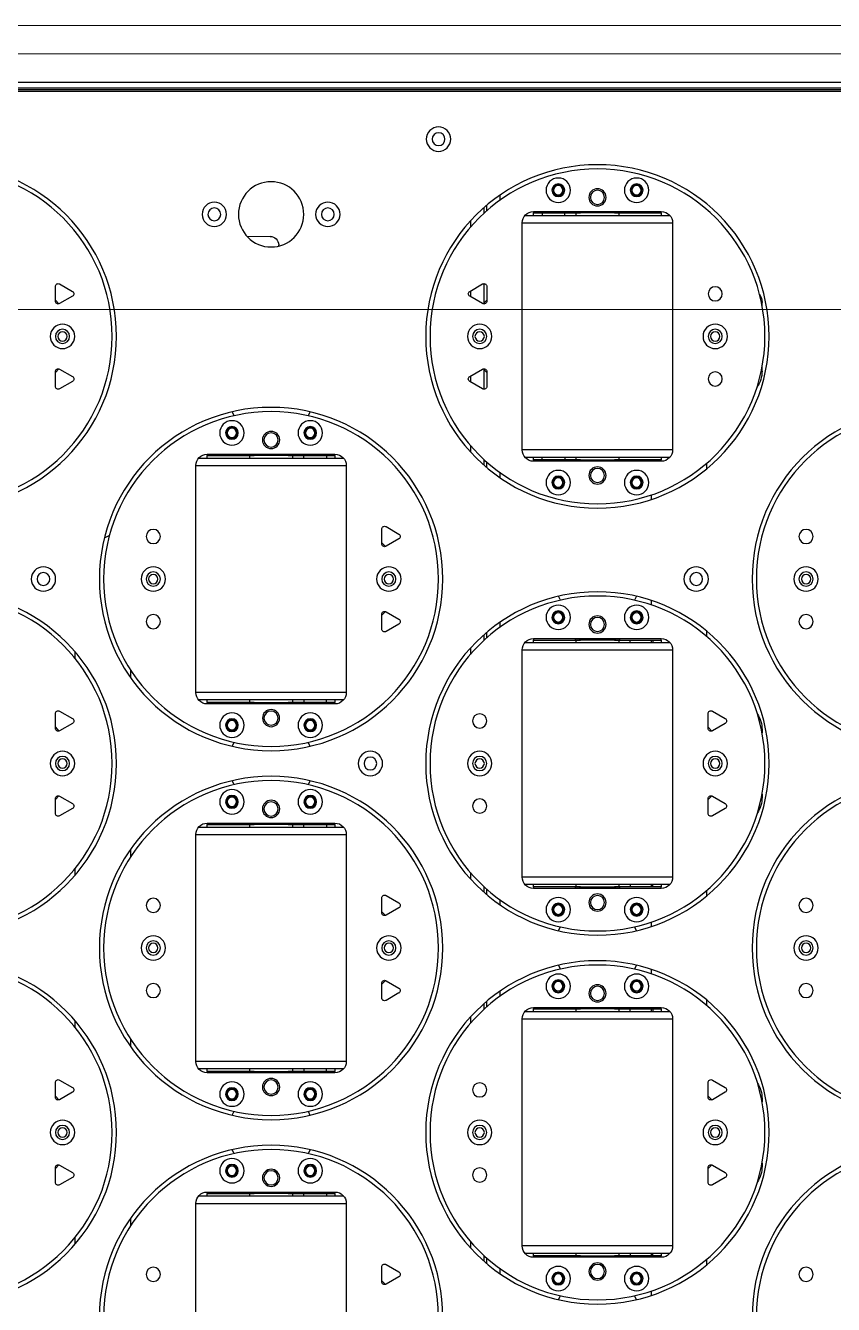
# Model space of a CAD drawing. Header units: millimetres. Extents: x 845401 to 948039, y 511594 to 550263.
# Drawn here: x 923646.1 to 923930.8, y 532141.1 to 532591.8 of the extents above; entities that cross this region are included whole.
import ezdxf

# ---------------------------------------------------------------- set-up
doc = ezdxf.new("R2010")
doc.units = ezdxf.units.MM
doc.layers.add('00', color=7, linetype='Continuous')
doc.layers.add('8101-0023040DXF_CONTINUOUS_LINE', color=7, linetype='Continuous', lineweight=18)
doc.layers.add('A-剖-0.10mm.......SECT-L01', color=255, linetype='Continuous', lineweight=18)

# ---------------------------------------------------------------- blocks, each defined once
blk = doc.blocks.new('1260包胶摆轮')
at = {"color": 7, "linetype": 'Continuous', "lineweight": 25}
for p, q in [((4842352.88, 878361.8), (4842352.88, 878281.8)), ((4842405.88, 878281.8), (4842405.88, 878361.8)), ((4842513.38, 878314.24), (4842513.38, 878312.66)), ((4842418.38, 878309.05), (4842419.64, 878310.36)), ((4842418.38, 878309.4), (4842418.38, 878304.2)), ((4842424.38, 878307.66), (4842419.88, 878310.26)), ((4842419.88, 878303.33), (4842424.38, 878305.93)), ((4842455.38, 878303.05), (4842455.38, 878301.07)), ((4842532.88, 878303.47), (4842532.88, 878301.51)), ((4842454.38, 878300.17), (4842454.38, 878302.19)), ((4842468.76, 878299.3), (4842520.01, 878299.3)), ((4842516.88, 878300.8), (4842471.88, 878300.8)), ((4842471.88, 878300.3), (4842471.88, 878300.8)), ((4842486.63, 878300.3), (4842471.88, 878300.3)), ((4842471.88, 878300.3), (4842471.88, 878299.3)), ((4842486.63, 878300.8), (4842486.63, 878300.3)), ((4842487.22, 878300.3), (4842486.63, 878300.3)), ((4842486.88, 878300.3), (4842486.88, 878299.3)), ((4842487.8, 878300.3), (4842487.22, 878300.3)), ((4842488.38, 878300.3), (4842487.8, 878300.3)), ((4842488.38, 878300.8), (4842488.38, 878300.3)), ((4842488.38, 878300.3), (4842500.38, 878300.3)), ((4842500.38, 878300.3), (4842500.38, 878300.8)), ((4842500.97, 878300.3), (4842500.38, 878300.3)), ((4842501.55, 878300.3), (4842500.97, 878300.3)), ((4842502.13, 878300.3), (4842501.55, 878300.3)), ((4842501.88, 878299.3), (4842501.88, 878300.3)), ((4842502.13, 878300.3), (4842502.13, 878300.8)), ((4842516.88, 878300.3), (4842502.13, 878300.3)), ((4842505.88, 878299.3), (4842505.88, 878300.3)), ((4842513.38, 878300.3), (4842513.38, 878299.3)), ((4842513.88, 878300.3), (4842513.88, 878299.3)), ((4842516.88, 878300.8), (4842516.88, 878300.3)), ((4842516.88, 878299.3), (4842516.88, 878300.3)), ((4842310.38, 878296.1), (4842310.38, 878293.75)), ((4842467.88, 878296.8), (4842467.88, 878216.8)), ((4842520.88, 878216.8), (4842520.88, 878296.8)), ((4842329.88, 878287.02), (4842329.88, 878289.7)), ((4842405.01, 878279.3), (4842353.76, 878279.3)), ((4842356.88, 878279.3), (4842356.88, 878278.3)), ((4842356.88, 878278.3), (4842371.63, 878278.3)), ((4842356.88, 878277.8), (4842356.88, 878278.3)), ((4842356.88, 878277.8), (4842401.88, 878277.8)), ((4842371.63, 878278.3), (4842371.63, 878277.8)), ((4842371.63, 878278.3), (4842372.22, 878278.3)), ((4842371.88, 878279.3), (4842371.88, 878278.3)), ((4842372.22, 878278.3), (4842372.8, 878278.3)), ((4842372.8, 878278.3), (4842373.38, 878278.3)), ((4842385.38, 878278.3), (4842373.38, 878278.3)), ((4842373.38, 878278.3), (4842373.38, 878277.8)), ((4842385.38, 878277.8), (4842385.38, 878278.3)), ((4842385.38, 878278.3), (4842385.97, 878278.3)), ((4842385.97, 878278.3), (4842386.55, 878278.3)), ((4842386.55, 878278.3), (4842387.13, 878278.3)), ((4842386.88, 878278.3), (4842386.88, 878279.3)), ((4842387.13, 878277.8), (4842387.13, 878278.3)), ((4842387.13, 878278.3), (4842401.88, 878278.3)), ((4842390.88, 878279.3), (4842390.88, 878278.3)), ((4842398.88, 878278.3), (4842398.88, 878279.3)), ((4842401.88, 878278.3), (4842401.88, 878279.3)), ((4842401.88, 878278.3), (4842401.88, 878277.8)), ((4842303.38, 878274.4), (4842303.38, 878269.2)), ((4842309.38, 878272.66), (4842304.88, 878275.26)), ((4842533.38, 878274.4), (4842533.38, 878269.2)), ((4842539.38, 878272.66), (4842534.88, 878275.26)), ((4842304.64, 878268.23), (4842303.38, 878269.54)), ((4842304.88, 878268.33), (4842309.38, 878270.93)), ((4842534.64, 878268.23), (4842533.38, 878269.54)), ((4842534.88, 878268.33), (4842539.38, 878270.93)), ((4842552.38, 878267.63), (4842552.38, 878268.8)), ((4842303.38, 878244.05), (4842304.64, 878245.36)), ((4842303.38, 878244.4), (4842303.38, 878239.2)), ((4842309.38, 878242.66), (4842304.88, 878245.26)), ((4842533.38, 878244.05), (4842534.64, 878245.36)), ((4842533.38, 878244.4), (4842533.38, 878239.2)), ((4842539.38, 878242.66), (4842534.88, 878245.26)), ((4842552.38, 878244.8), (4842552.38, 878245.96)), ((4842304.88, 878238.33), (4842309.38, 878240.93)), ((4842534.88, 878238.33), (4842539.38, 878240.93)), ((4842401.88, 878235.8), (4842356.88, 878235.8)), ((4842356.88, 878235.3), (4842356.88, 878235.8)), ((4842371.63, 878235.3), (4842356.88, 878235.3)), ((4842356.88, 878235.3), (4842356.88, 878234.3)), ((4842371.63, 878235.8), (4842371.63, 878235.3)), ((4842372.22, 878235.3), (4842371.63, 878235.3)), ((4842371.88, 878235.3), (4842371.88, 878234.3)), ((4842372.8, 878235.3), (4842372.22, 878235.3)), ((4842373.38, 878235.3), (4842372.8, 878235.3)), ((4842373.38, 878235.8), (4842373.38, 878235.3)), ((4842373.38, 878235.3), (4842385.38, 878235.3)), ((4842385.38, 878235.3), (4842385.38, 878235.8)), ((4842385.97, 878235.3), (4842385.38, 878235.3)), ((4842386.55, 878235.3), (4842385.97, 878235.3)), ((4842387.13, 878235.3), (4842386.55, 878235.3)), ((4842386.88, 878234.3), (4842386.88, 878235.3)), ((4842387.13, 878235.3), (4842387.13, 878235.8)), ((4842401.88, 878235.3), (4842387.13, 878235.3)), ((4842390.88, 878234.3), (4842390.88, 878235.3)), ((4842398.88, 878235.3), (4842398.88, 878234.3)), ((4842401.88, 878235.8), (4842401.88, 878235.3)), ((4842401.88, 878234.3), (4842401.88, 878235.3)), ((4842352.88, 878231.8), (4842352.88, 878151.8)), ((4842353.76, 878234.3), (4842405.01, 878234.3)), ((4842405.88, 878151.8), (4842405.88, 878231.8)), ((4842329.88, 878223.9), (4842329.88, 878226.58)), ((4842310.38, 878219.85), (4842310.38, 878217.5)), ((4842454.38, 878211.41), (4842454.38, 878213.43)), ((4842455.38, 878212.53), (4842455.38, 878210.55)), ((4842520.01, 878214.3), (4842468.76, 878214.3)), ((4842471.88, 878214.3), (4842471.88, 878213.3)), ((4842471.88, 878212.8), (4842471.88, 878213.3)), ((4842471.88, 878213.3), (4842486.63, 878213.3)), ((4842471.88, 878212.8), (4842516.88, 878212.8)), ((4842486.63, 878213.3), (4842486.63, 878212.8)), ((4842486.63, 878213.3), (4842487.22, 878213.3)), ((4842486.88, 878214.3), (4842486.88, 878213.3)), ((4842487.22, 878213.3), (4842487.8, 878213.3)), ((4842487.8, 878213.3), (4842488.38, 878213.3)), ((4842500.38, 878213.3), (4842488.38, 878213.3)), ((4842488.38, 878213.3), (4842488.38, 878212.8)), ((4842500.38, 878212.8), (4842500.38, 878213.3)), ((4842500.38, 878213.3), (4842500.97, 878213.3)), ((4842500.97, 878213.3), (4842501.55, 878213.3)), ((4842501.55, 878213.3), (4842502.13, 878213.3)), ((4842501.88, 878213.3), (4842501.88, 878214.3)), ((4842502.13, 878213.3), (4842516.88, 878213.3)), ((4842502.13, 878212.8), (4842502.13, 878213.3)), ((4842505.88, 878214.3), (4842505.88, 878213.3)), ((4842513.38, 878214.3), (4842513.38, 878213.3)), ((4842513.88, 878213.3), (4842513.88, 878214.3)), ((4842516.88, 878213.3), (4842516.88, 878214.3)), ((4842516.88, 878213.3), (4842516.88, 878212.8)), ((4842418.38, 878209.4), (4842418.38, 878204.2)), ((4842424.38, 878207.66), (4842419.88, 878210.26)), ((4842532.88, 878212.09), (4842532.88, 878210.13)), ((4842419.64, 878203.23), (4842418.38, 878204.54)), ((4842419.88, 878203.33), (4842424.38, 878205.93)), ((4842513.38, 878200.94), (4842513.38, 878199.36)), ((4842513.38, 878184.24), (4842513.38, 878182.66)), ((4842418.38, 878179.05), (4842419.64, 878180.36)), ((4842418.38, 878179.4), (4842418.38, 878174.2)), ((4842424.38, 878177.66), (4842419.88, 878180.26)), ((4842419.88, 878173.33), (4842424.38, 878175.93)), ((4842454.38, 878170.17), (4842454.38, 878172.19)), ((4842455.38, 878173.05), (4842455.38, 878171.07)), ((4842532.88, 878173.47), (4842532.88, 878171.51)), ((4842468.76, 878169.3), (4842520.01, 878169.3)), ((4842516.88, 878170.8), (4842471.88, 878170.8)), ((4842471.88, 878170.3), (4842471.88, 878170.8)), ((4842486.63, 878170.3), (4842471.88, 878170.3)), ((4842471.88, 878170.3), (4842471.88, 878169.3)), ((4842486.63, 878170.8), (4842486.63, 878170.3)), ((4842487.22, 878170.3), (4842486.63, 878170.3)), ((4842486.88, 878170.3), (4842486.88, 878169.3)), ((4842487.8, 878170.3), (4842487.22, 878170.3)), ((4842488.38, 878170.3), (4842487.8, 878170.3)), ((4842488.38, 878170.8), (4842488.38, 878170.3)), ((4842488.38, 878170.3), (4842500.38, 878170.3)), ((4842500.38, 878170.3), (4842500.38, 878170.8)), ((4842500.97, 878170.3), (4842500.38, 878170.3)), ((4842501.55, 878170.3), (4842500.97, 878170.3)), ((4842502.13, 878170.3), (4842501.55, 878170.3)), ((4842501.88, 878169.3), (4842501.88, 878170.3)), ((4842502.13, 878170.3), (4842502.13, 878170.8)), ((4842516.88, 878170.3), (4842502.13, 878170.3)), ((4842505.88, 878169.3), (4842505.88, 878170.3)), ((4842513.38, 878170.3), (4842513.38, 878169.3)), ((4842513.88, 878170.3), (4842513.88, 878169.3)), ((4842516.88, 878170.8), (4842516.88, 878170.3)), ((4842516.88, 878169.3), (4842516.88, 878170.3)), ((4842310.38, 878166.1), (4842310.38, 878163.75)), ((4842467.88, 878166.8), (4842467.88, 878086.8)), ((4842520.88, 878086.8), (4842520.88, 878166.8)), ((4842329.88, 878157.02), (4842329.88, 878159.7)), ((4842309.38, 878142.66), (4842304.88, 878145.26)), ((4842405.01, 878149.3), (4842353.76, 878149.3)), ((4842356.88, 878149.3), (4842356.88, 878148.3)), ((4842356.88, 878148.3), (4842371.63, 878148.3)), ((4842356.88, 878147.8), (4842356.88, 878148.3)), ((4842356.88, 878147.8), (4842401.88, 878147.8)), ((4842371.63, 878148.3), (4842371.63, 878147.8)), ((4842371.63, 878148.3), (4842372.22, 878148.3)), ((4842371.88, 878149.3), (4842371.88, 878148.3)), ((4842372.22, 878148.3), (4842372.8, 878148.3)), ((4842372.8, 878148.3), (4842373.38, 878148.3)), ((4842385.38, 878148.3), (4842373.38, 878148.3)), ((4842373.38, 878148.3), (4842373.38, 878147.8)), ((4842385.38, 878147.8), (4842385.38, 878148.3)), ((4842385.38, 878148.3), (4842385.97, 878148.3)), ((4842385.97, 878148.3), (4842386.55, 878148.3)), ((4842386.55, 878148.3), (4842387.13, 878148.3)), ((4842386.88, 878148.3), (4842386.88, 878149.3)), ((4842387.13, 878148.3), (4842401.88, 878148.3)), ((4842387.13, 878147.8), (4842387.13, 878148.3)), ((4842390.88, 878149.3), (4842390.88, 878148.3)), ((4842398.88, 878148.3), (4842398.88, 878149.3)), ((4842401.88, 878148.3), (4842401.88, 878149.3)), ((4842401.88, 878148.3), (4842401.88, 878147.8)), ((4842539.38, 878142.66), (4842534.88, 878145.26)), ((4842303.38, 878144.4), (4842303.38, 878139.2)), ((4842304.88, 878138.33), (4842309.38, 878140.93)), ((4842533.38, 878144.4), (4842533.38, 878139.2)), ((4842534.88, 878138.33), (4842539.38, 878140.93)), ((4842304.64, 878138.23), (4842303.38, 878139.54)), ((4842534.64, 878138.23), (4842533.38, 878139.54)), ((4842552.38, 878137.63), (4842552.38, 878138.8)), ((4842303.38, 878114.05), (4842304.64, 878115.36)), ((4842303.38, 878114.4), (4842303.38, 878109.2)), ((4842309.38, 878112.66), (4842304.88, 878115.26)), ((4842533.38, 878114.05), (4842534.64, 878115.36)), ((4842533.38, 878114.4), (4842533.38, 878109.2)), ((4842539.38, 878112.66), (4842534.88, 878115.26)), ((4842552.38, 878114.8), (4842552.38, 878115.96)), ((4842304.88, 878108.33), (4842309.38, 878110.93)), ((4842534.88, 878108.33), (4842539.38, 878110.93)), ((4842353.76, 878104.3), (4842405.01, 878104.3)), ((4842401.88, 878105.8), (4842356.88, 878105.8)), ((4842356.88, 878105.3), (4842356.88, 878105.8)), ((4842371.63, 878105.3), (4842356.88, 878105.3)), ((4842356.88, 878105.3), (4842356.88, 878104.3)), ((4842371.63, 878105.8), (4842371.63, 878105.3)), ((4842372.22, 878105.3), (4842371.63, 878105.3)), ((4842371.88, 878105.3), (4842371.88, 878104.3)), ((4842372.8, 878105.3), (4842372.22, 878105.3)), ((4842373.38, 878105.3), (4842372.8, 878105.3)), ((4842373.38, 878105.8), (4842373.38, 878105.3)), ((4842373.38, 878105.3), (4842385.38, 878105.3)), ((4842385.38, 878105.3), (4842385.38, 878105.8)), ((4842385.97, 878105.3), (4842385.38, 878105.3)), ((4842386.55, 878105.3), (4842385.97, 878105.3)), ((4842387.13, 878105.3), (4842386.55, 878105.3)), ((4842386.88, 878104.3), (4842386.88, 878105.3)), ((4842387.13, 878105.3), (4842387.13, 878105.8)), ((4842401.88, 878105.3), (4842387.13, 878105.3)), ((4842390.88, 878104.3), (4842390.88, 878105.3)), ((4842398.88, 878105.3), (4842398.88, 878104.3)), ((4842401.88, 878105.8), (4842401.88, 878105.3)), ((4842401.88, 878104.3), (4842401.88, 878105.3)), ((4842352.88, 878101.8), (4842352.88, 878021.8)), ((4842405.88, 878021.8), (4842405.88, 878101.8)), ((4842329.88, 878093.9), (4842329.88, 878096.58)), ((4842310.38, 878089.85), (4842310.38, 878087.5)), ((4842454.38, 878081.41), (4842454.38, 878083.43)), ((4842455.38, 878082.53), (4842455.38, 878080.55)), ((4842520.01, 878084.3), (4842468.76, 878084.3)), ((4842471.88, 878084.3), (4842471.88, 878083.3)), ((4842471.88, 878083.3), (4842486.63, 878083.3)), ((4842471.88, 878082.8), (4842471.88, 878083.3)), ((4842471.88, 878082.8), (4842516.88, 878082.8)), ((4842486.63, 878083.3), (4842486.63, 878082.8)), ((4842486.63, 878083.3), (4842487.22, 878083.3)), ((4842486.88, 878084.3), (4842486.88, 878083.3)), ((4842487.22, 878083.3), (4842487.8, 878083.3)), ((4842487.8, 878083.3), (4842488.38, 878083.3)), ((4842500.38, 878083.3), (4842488.38, 878083.3)), ((4842488.38, 878083.3), (4842488.38, 878082.8)), ((4842500.38, 878082.8), (4842500.38, 878083.3)), ((4842500.38, 878083.3), (4842500.97, 878083.3)), ((4842500.97, 878083.3), (4842501.55, 878083.3)), ((4842501.55, 878083.3), (4842502.13, 878083.3)), ((4842501.88, 878083.3), (4842501.88, 878084.3)), ((4842502.13, 878082.8), (4842502.13, 878083.3)), ((4842502.13, 878083.3), (4842516.88, 878083.3)), ((4842505.88, 878084.3), (4842505.88, 878083.3)), ((4842513.38, 878084.3), (4842513.38, 878083.3)), ((4842513.88, 878083.3), (4842513.88, 878084.3)), ((4842516.88, 878083.3), (4842516.88, 878084.3)), ((4842516.88, 878083.3), (4842516.88, 878082.8)), ((4842532.88, 878082.09), (4842532.88, 878080.13)), ((4842418.38, 878079.4), (4842418.38, 878074.2)), ((4842424.38, 878077.66), (4842419.88, 878080.26)), ((4842419.64, 878073.23), (4842418.38, 878074.54)), ((4842419.88, 878073.33), (4842424.38, 878075.93)), ((4842513.38, 878070.94), (4842513.38, 878069.36)), ((4842418.38, 878049.05), (4842419.64, 878050.36)), ((4842424.38, 878047.66), (4842419.88, 878050.26)), ((4842418.38, 878049.4), (4842418.38, 878044.2)), ((4842419.88, 878043.33), (4842424.38, 878045.93)), ((4842513.38, 878033.74), (4842513.38, 878032.16)), ((4842405.01, 878019.3), (4842353.76, 878019.3)), ((4842356.88, 878019.3), (4842356.88, 878018.3)), ((4842371.88, 878019.3), (4842371.88, 878018.3)), ((4842386.88, 878018.3), (4842386.88, 878019.3)), ((4842390.88, 878019.3), (4842390.88, 878018.3)), ((4842398.88, 878018.3), (4842398.88, 878019.3)), ((4842401.88, 878018.3), (4842401.88, 878019.3)), ((4842454.38, 878019.67), (4842454.38, 878021.69)), ((4842455.38, 878022.55), (4842455.38, 878020.57)), ((4842468.76, 878018.8), (4842520, 878018.8)), ((4842516.88, 878020.3), (4842471.88, 878020.3)), ((4842471.88, 878019.8), (4842471.88, 878020.3)), ((4842486.63, 878019.8), (4842471.88, 878019.8)), ((4842471.88, 878019.8), (4842471.88, 878018.8)), ((4842474.88, 878019.8), (4842474.88, 878018.8)), ((4842482.88, 878018.8), (4842482.88, 878019.8)), ((4842486.63, 878020.3), (4842486.63, 878019.8)), ((4842487.22, 878019.8), (4842486.63, 878019.8)), ((4842486.88, 878019.8), (4842486.88, 878018.8)), ((4842487.79, 878019.8), (4842487.22, 878019.8)), ((4842488.38, 878019.8), (4842487.79, 878019.8)), ((4842488.38, 878020.3), (4842488.38, 878019.8)), ((4842488.38, 878019.8), (4842500.38, 878019.8)), ((4842500.38, 878019.8), (4842500.38, 878020.3)), ((4842500.97, 878019.8), (4842500.38, 878019.8)), ((4842501.54, 878019.8), (4842500.97, 878019.8)), ((4842502.13, 878019.8), (4842501.54, 878019.8)), ((4842501.88, 878018.8), (4842501.88, 878019.8)), ((4842502.13, 878019.8), (4842502.13, 878020.3)), ((4842516.88, 878019.8), (4842502.13, 878019.8)), ((4842516.88, 878020.3), (4842516.88, 878019.8)), ((4842516.88, 878018.8), (4842516.88, 878019.8)), ((4842532.88, 878022.97), (4842532.88, 878021.01)), ((4842356.88, 878017.8), (4842356.88, 878018.3)), ((4842356.88, 878018.3), (4842371.63, 878018.3)), ((4842356.88, 878017.8), (4842401.88, 878017.8)), ((4842371.63, 878018.3), (4842371.63, 878017.8)), ((4842371.63, 878018.3), (4842372.22, 878018.3)), ((4842372.22, 878018.3), (4842372.8, 878018.3)), ((4842372.8, 878018.3), (4842373.38, 878018.3)), ((4842385.38, 878018.3), (4842373.38, 878018.3)), ((4842373.38, 878018.3), (4842373.38, 878017.8)), ((4842385.38, 878017.8), (4842385.38, 878018.3)), ((4842385.38, 878018.3), (4842385.97, 878018.3)), ((4842385.97, 878018.3), (4842386.55, 878018.3)), ((4842386.55, 878018.3), (4842387.13, 878018.3)), ((4842387.13, 878017.8), (4842387.13, 878018.3)), ((4842387.13, 878018.3), (4842401.88, 878018.3)), ((4842401.88, 878018.3), (4842401.88, 878017.8)), ((4842467.88, 878016.3), (4842467.88, 877936.3)), ((4842520.88, 877936.3), (4842520.88, 878016.3)), ((4842303.38, 877993.9), (4842303.38, 877988.7)), ((4842309.38, 877992.16), (4842304.88, 877994.76)), ((4842453.88, 877994.76), (4842449.38, 877992.16)), ((4842454.38, 877988), (4842454.38, 877994.9)), ((4842455.38, 877988.7), (4842455.38, 877993.9)), ((4842304.63, 877987.73), (4842303.38, 877989.04)), ((4842304.88, 877987.83), (4842309.38, 877990.43)), ((4842449.38, 877990.43), (4842453.88, 877987.83)), ((4842455.38, 877989.04), (4842454.13, 877987.73)), ((4842552.38, 877988.55), (4842552.38, 877987.11)), ((4842303.38, 877963.55), (4842304.63, 877964.86)), ((4842309.38, 877962.16), (4842304.88, 877964.76)), ((4842453.88, 877964.76), (4842449.38, 877962.16)), ((4842454.13, 877964.86), (4842455.38, 877963.55)), ((4842454.38, 877957.7), (4842454.38, 877964.6)), ((4842552.38, 877965.48), (4842552.38, 877964.3)), ((4842303.38, 877963.9), (4842303.38, 877958.7)), ((4842304.88, 877957.83), (4842309.38, 877960.43)), ((4842449.38, 877960.43), (4842453.88, 877957.83)), ((4842455.38, 877958.7), (4842455.38, 877963.9)), ((4842382.07, 877944.48), (4842382.06, 877944.05)), ((4842379.02, 877941.09), (4842371.02, 877941.2)), ((4842520, 877933.8), (4842468.76, 877933.8)), ((4842471.88, 877933.8), (4842471.88, 877932.8)), ((4842474.88, 877932.8), (4842474.88, 877933.8)), ((4842482.88, 877933.8), (4842482.88, 877932.8)), ((4842486.88, 877933.8), (4842486.88, 877932.8)), ((4842501.88, 877932.8), (4842501.88, 877933.8)), ((4842516.88, 877932.8), (4842516.88, 877933.8)), ((4842454.38, 877930.91), (4842454.38, 877932.93)), ((4842454.38, 877932.8), (4842454.52, 877932.8)), ((4842455.38, 877932.03), (4842455.38, 877930.05)), ((4842471.88, 877932.3), (4842471.88, 877932.8)), ((4842471.88, 877932.8), (4842486.63, 877932.8)), ((4842471.88, 877932.3), (4842516.88, 877932.3)), ((4842486.63, 877932.8), (4842486.63, 877932.3)), ((4842486.63, 877932.8), (4842487.22, 877932.8)), ((4842487.22, 877932.8), (4842487.79, 877932.8)), ((4842487.79, 877932.8), (4842488.38, 877932.8)), ((4842500.38, 877932.8), (4842488.38, 877932.8)), ((4842488.38, 877932.8), (4842488.38, 877932.3)), ((4842500.38, 877932.3), (4842500.38, 877932.8)), ((4842500.38, 877932.8), (4842500.97, 877932.8)), ((4842500.97, 877932.8), (4842501.54, 877932.8)), ((4842501.54, 877932.8), (4842502.13, 877932.8)), ((4842502.13, 877932.8), (4842516.88, 877932.8)), ((4842502.13, 877932.3), (4842502.13, 877932.8)), ((4842516.88, 877932.8), (4842516.88, 877932.3)), ((4841954.98, 877889.9), (4843148.78, 877889.9)), ((4843148.18, 877886.8), (4841955.59, 877886.8))]:
    blk.add_line(p, q, dxfattribs=at)
at = {"color": 8, "linetype": 'Continuous', "lineweight": 25}
for p, q in [((4842460.12, 878306.66), (4842460.12, 878304.83)), ((4842487.22, 878300.8), (4842487.22, 878300.3)), ((4842487.8, 878300.3), (4842487.8, 878300.8)), ((4842500.97, 878300.8), (4842500.97, 878300.3)), ((4842501.55, 878300.3), (4842501.55, 878300.8)), ((4842449.64, 878295.26), (4842449.64, 878297.52)), ((4842520.88, 878296.8), (4842467.88, 878296.8)), ((4842352.88, 878281.8), (4842405.88, 878281.8)), ((4842372.22, 878278.3), (4842372.22, 878277.8)), ((4842372.8, 878277.8), (4842372.8, 878278.3)), ((4842385.97, 878278.3), (4842385.97, 878277.8)), ((4842386.55, 878277.8), (4842386.55, 878278.3)), ((4842372.22, 878235.8), (4842372.22, 878235.3)), ((4842372.8, 878235.3), (4842372.8, 878235.8)), ((4842385.97, 878235.8), (4842385.97, 878235.3)), ((4842386.55, 878235.3), (4842386.55, 878235.8)), ((4842405.88, 878231.8), (4842352.88, 878231.8)), ((4842449.64, 878216.07), (4842449.64, 878218.34)), ((4842467.88, 878216.8), (4842520.88, 878216.8)), ((4842487.22, 878213.3), (4842487.22, 878212.8)), ((4842487.8, 878212.8), (4842487.8, 878213.3)), ((4842500.97, 878213.3), (4842500.97, 878212.8)), ((4842501.55, 878212.8), (4842501.55, 878213.3)), ((4842460.12, 878208.77), (4842460.12, 878206.94)), ((4842460.12, 878176.66), (4842460.12, 878174.83)), ((4842449.64, 878165.26), (4842449.64, 878167.52)), ((4842487.22, 878170.8), (4842487.22, 878170.3)), ((4842487.8, 878170.3), (4842487.8, 878170.8)), ((4842500.97, 878170.8), (4842500.97, 878170.3)), ((4842501.55, 878170.3), (4842501.55, 878170.8)), ((4842520.88, 878166.8), (4842467.88, 878166.8)), ((4842352.88, 878151.8), (4842405.88, 878151.8)), ((4842372.22, 878148.3), (4842372.22, 878147.8)), ((4842372.8, 878147.8), (4842372.8, 878148.3)), ((4842385.97, 878148.3), (4842385.97, 878147.8)), ((4842386.55, 878147.8), (4842386.55, 878148.3)), ((4842372.22, 878105.8), (4842372.22, 878105.3)), ((4842372.8, 878105.3), (4842372.8, 878105.8)), ((4842385.97, 878105.8), (4842385.97, 878105.3)), ((4842386.55, 878105.3), (4842386.55, 878105.8)), ((4842405.88, 878101.8), (4842352.88, 878101.8)), ((4842449.64, 878086.07), (4842449.64, 878088.34)), ((4842467.88, 878086.8), (4842520.88, 878086.8)), ((4842487.22, 878083.3), (4842487.22, 878082.8)), ((4842487.8, 878082.8), (4842487.8, 878083.3)), ((4842500.97, 878083.3), (4842500.97, 878082.8)), ((4842501.55, 878082.8), (4842501.55, 878083.3)), ((4842460.12, 878078.77), (4842460.12, 878076.94)), ((4842460.12, 878026.16), (4842460.12, 878024.33)), ((4842352.88, 878021.8), (4842405.88, 878021.8)), ((4842487.22, 878020.3), (4842487.22, 878019.8)), ((4842487.79, 878019.8), (4842487.79, 878020.3)), ((4842500.97, 878020.3), (4842500.97, 878019.8)), ((4842501.54, 878019.8), (4842501.54, 878020.3)), ((4842372.22, 878018.3), (4842372.22, 878017.8)), ((4842372.8, 878017.8), (4842372.8, 878018.3)), ((4842385.97, 878018.3), (4842385.97, 878017.8)), ((4842386.55, 878017.8), (4842386.55, 878018.3)), ((4842449.64, 878014.76), (4842449.64, 878017.02)), ((4842520.88, 878016.3), (4842467.88, 878016.3)), ((4842449.64, 877990.28), (4842449.64, 877992.32)), ((4842449.64, 877960.28), (4842449.64, 877962.32)), ((4842449.64, 877935.57), (4842449.64, 877937.83)), ((4842467.88, 877936.3), (4842520.88, 877936.3)), ((4842487.22, 877932.8), (4842487.22, 877932.3)), ((4842487.79, 877932.3), (4842487.79, 877932.8)), ((4842500.97, 877932.8), (4842500.97, 877932.3)), ((4842501.54, 877932.3), (4842501.54, 877932.8)), ((4842460.12, 877928.27), (4842460.12, 877926.44))]:
    blk.add_line(p, q, dxfattribs=at)
at = {"color": 7, "linetype": 'Continuous', "lineweight": 25, "flags": 128}
for points in [[(4842480.67, 878315.72), (4842480.69, 878315.66), (4842481.36, 878314.34)], [(4842507.4, 878314.34), (4842508.07, 878315.66), (4842508.1, 878315.72)], [(4842366.36, 878264.25), (4842366.2, 878263.96), (4842365.67, 878262.87)], [(4842393.1, 878262.87), (4842392.56, 878263.96), (4842392.4, 878264.25)], [(4842365.67, 878250.72), (4842365.69, 878250.66), (4842366.36, 878249.34)], [(4842392.4, 878249.34), (4842393.07, 878250.66), (4842393.1, 878250.72)], [(4842481.36, 878199.25), (4842481.2, 878198.96), (4842480.67, 878197.87)], [(4842508.1, 878197.87), (4842507.56, 878198.96), (4842507.4, 878199.25)], [(4842480.67, 878185.72), (4842480.69, 878185.66), (4842481.36, 878184.34)], [(4842507.4, 878184.34), (4842508.07, 878185.66), (4842508.1, 878185.72)], [(4842366.36, 878134.25), (4842366.2, 878133.96), (4842365.67, 878132.87)], [(4842393.1, 878132.87), (4842392.56, 878133.96), (4842392.4, 878134.25)], [(4842365.67, 878120.72), (4842365.69, 878120.66), (4842366.36, 878119.34)], [(4842392.4, 878119.34), (4842393.07, 878120.66), (4842393.1, 878120.72)], [(4842481.36, 878069.25), (4842481.2, 878068.96), (4842480.67, 878067.87)], [(4842508.1, 878067.87), (4842507.56, 878068.96), (4842507.4, 878069.25)], [(4842320.64, 878047.33), (4842322.07, 878046.61), (4842322.41, 878046.45)], [(4842366.36, 878004.25), (4842366.2, 878003.96), (4842365.67, 878002.87)], [(4842393.1, 878002.87), (4842392.56, 878003.96), (4842392.4, 878004.25)]]:
    blk.add_lwpolyline(points, dxfattribs=at)
at = {"color": 7, "linetype": 'Continuous', "lineweight": 25}
for centre, radius in [((4842379.38, 878321.8), 60.5), ((4842379.38, 878321.8), 59), ((4842609.38, 878321.8), 60.5), ((4842609.38, 878321.8), 59), ((4842264.38, 878256.8), 60.5), ((4842494.38, 878256.8), 60.5), ((4842264.38, 878256.8), 59), ((4842494.38, 878256.8), 59), ((4842480.58, 878308.3), 4.3), ((4842508.18, 878308.3), 4.3), ((4842337.88, 878306.8), 2.5), ((4842480.58, 878308.3), 2.25), ((4842480.58, 878308.3), 2.02), ((4842480.58, 878308.3), 1.65), ((4842494.38, 878305.8), 3.02), ((4842494.38, 878305.8), 2.5), ((4842508.18, 878308.3), 2.25), ((4842508.18, 878308.3), 2.03), ((4842508.18, 878308.3), 1.65), ((4842567.88, 878306.8), 2.5), ((4842379.38, 878272.8), 3.03), ((4842365.58, 878270.3), 4.3), ((4842365.58, 878270.3), 2.25), ((4842365.58, 878270.3), 2.03), ((4842365.58, 878270.3), 1.65), ((4842379.38, 878272.8), 2.5), ((4842393.18, 878270.3), 4.3), ((4842393.18, 878270.3), 2.25), ((4842393.18, 878270.3), 2.03), ((4842393.18, 878270.3), 1.65), ((4842452.88, 878271.8), 2.5), ((4842305.88, 878256.8), 4.3), ((4842305.88, 878256.8), 2.5), ((4842305.88, 878256.8), 1.65), ((4842452.88, 878256.8), 4.3), ((4842452.88, 878256.8), 2.5), ((4842452.88, 878256.8), 1.65), ((4842535.88, 878256.8), 4.3), ((4842535.88, 878256.8), 2.5), ((4842535.88, 878256.8), 1.65), ((4842379.38, 878191.8), 60.5), ((4842379.38, 878191.8), 59), ((4842609.38, 878191.8), 60.5), ((4842609.38, 878191.8), 59), ((4842365.58, 878243.3), 4.3), ((4842365.58, 878243.3), 2.25), ((4842365.58, 878243.3), 2.03), ((4842365.58, 878243.3), 1.65), ((4842393.18, 878243.3), 4.3), ((4842393.18, 878243.3), 2.25), ((4842393.18, 878243.3), 2.03), ((4842393.18, 878243.3), 1.65), ((4842452.88, 878241.8), 2.5), ((4842379.38, 878240.8), 3.03), ((4842379.38, 878240.8), 2.5), ((4842337.88, 878206.8), 2.5), ((4842480.58, 878205.3), 4.3), ((4842494.38, 878207.8), 3.03), ((4842494.38, 878207.8), 2.5), ((4842508.18, 878205.3), 4.3), ((4842567.88, 878206.8), 2.5), ((4842480.58, 878205.3), 2.25), ((4842480.58, 878205.3), 2.03), ((4842480.58, 878205.3), 1.65), ((4842508.18, 878205.3), 2.25), ((4842508.18, 878205.3), 2.03), ((4842508.18, 878205.3), 1.65), ((4842337.88, 878191.8), 4.3), ((4842420.88, 878191.8), 4.3), ((4842567.88, 878191.8), 4.3), ((4842337.88, 878191.8), 2.5), ((4842337.88, 878191.8), 1.65), ((4842420.88, 878191.8), 2.5), ((4842420.88, 878191.8), 1.65), ((4842567.88, 878191.8), 2.5), ((4842567.88, 878191.8), 1.65), ((4842264.38, 878126.8), 60.5), ((4842264.38, 878126.8), 59), ((4842494.38, 878126.8), 60.5), ((4842494.38, 878126.8), 59), ((4842480.58, 878178.3), 4.3), ((4842508.18, 878178.3), 4.3), ((4842337.88, 878176.8), 2.5), ((4842480.58, 878178.3), 2.25), ((4842480.58, 878178.3), 2.03), ((4842480.58, 878178.3), 1.65), ((4842494.38, 878175.8), 3.03), ((4842494.38, 878175.8), 2.5), ((4842508.18, 878178.3), 2.25), ((4842508.18, 878178.3), 2.03), ((4842508.18, 878178.3), 1.65), ((4842567.88, 878176.8), 2.5), ((4842379.38, 878142.8), 3.03), ((4842379.38, 878142.8), 2.5), ((4842365.58, 878140.3), 4.3), ((4842365.58, 878140.3), 2.25), ((4842365.58, 878140.3), 2.03), ((4842365.58, 878140.3), 1.65), ((4842393.18, 878140.3), 4.3), ((4842393.18, 878140.3), 2.25), ((4842393.18, 878140.3), 2.03), ((4842393.18, 878140.3), 1.65), ((4842452.88, 878141.8), 2.5), ((4842305.88, 878126.8), 4.3), ((4842305.88, 878126.8), 2.5), ((4842305.88, 878126.8), 1.65), ((4842414.38, 878126.8), 4.3), ((4842414.38, 878126.8), 2.25), ((4842452.88, 878126.8), 4.3), ((4842452.88, 878126.8), 2.5), ((4842452.88, 878126.8), 1.65), ((4842535.88, 878126.8), 4.3), ((4842535.88, 878126.8), 2.5), ((4842535.88, 878126.8), 1.65), ((4842379.38, 878061.8), 60.5), ((4842379.38, 878061.8), 59), ((4842609.38, 878061.8), 60.5), ((4842609.38, 878061.8), 59), ((4842365.58, 878113.3), 4.3), ((4842365.58, 878113.3), 2.25), ((4842365.58, 878113.3), 2.03), ((4842365.58, 878113.3), 1.65), ((4842379.38, 878110.8), 3.02), ((4842393.18, 878113.3), 4.3), ((4842393.18, 878113.3), 2.25), ((4842393.18, 878113.3), 2.03), ((4842393.18, 878113.3), 1.65), ((4842452.88, 878111.8), 2.5), ((4842379.38, 878110.8), 2.5), ((4842337.88, 878076.8), 2.5), ((4842480.58, 878075.3), 4.3), ((4842480.58, 878075.3), 2.25), ((4842480.58, 878075.3), 2.03), ((4842494.38, 878077.8), 3.03), ((4842494.38, 878077.8), 2.5), ((4842508.18, 878075.3), 4.3), ((4842508.18, 878075.3), 2.25), ((4842508.18, 878075.3), 2.03), ((4842567.88, 878076.8), 2.5), ((4842480.58, 878075.3), 1.65), ((4842508.18, 878075.3), 1.65), ((4842299.17, 878061.8), 4.3), ((4842299.17, 878061.8), 2.25), ((4842337.88, 878061.8), 4.3), ((4842337.88, 878061.8), 2.5), ((4842420.88, 878061.8), 4.3), ((4842420.88, 878061.8), 2.5), ((4842529.17, 878061.8), 4.3), ((4842529.17, 878061.8), 2.25), ((4842567.88, 878061.8), 4.3), ((4842567.88, 878061.8), 2.5), ((4842337.88, 878061.8), 1.65), ((4842420.88, 878061.8), 1.65), ((4842567.88, 878061.8), 1.65), ((4842337.88, 878046.8), 2.5), ((4842567.88, 878046.8), 2.5), ((4842264.38, 877976.3), 60.5), ((4842494.38, 877976.3), 60.5), ((4842264.38, 877976.3), 59), ((4842494.38, 877976.3), 59), ((4842480.58, 878027.8), 4.3), ((4842480.58, 878027.8), 2.25), ((4842480.58, 878027.8), 2.03), ((4842480.58, 878027.8), 1.65), ((4842494.38, 878025.3), 3.03), ((4842494.38, 878025.3), 2.5), ((4842508.18, 878027.8), 4.3), ((4842508.18, 878027.8), 2.25), ((4842508.18, 878027.8), 2.03), ((4842508.18, 878027.8), 1.65), ((4842365.58, 878010.3), 4.3), ((4842379.38, 878012.8), 3.03), ((4842379.38, 878012.8), 2.5), ((4842393.18, 878010.3), 4.3), ((4842365.58, 878010.3), 2.25), ((4842365.58, 878010.3), 2.03), ((4842365.58, 878010.3), 1.65), ((4842393.18, 878010.3), 2.25), ((4842393.18, 878010.3), 2.03), ((4842393.18, 878010.3), 1.65), ((4842535.88, 877991.3), 2.5), ((4842305.88, 877976.3), 4.3), ((4842305.88, 877976.3), 2.5), ((4842452.88, 877976.3), 4.3), ((4842452.88, 877976.3), 2.5), ((4842535.88, 877976.3), 4.3), ((4842535.88, 877976.3), 2.5), ((4842305.88, 877976.3), 1.65), ((4842452.88, 877976.3), 1.65), ((4842535.88, 877976.3), 1.65), ((4842535.88, 877961.3), 2.5), ((4842379.38, 877933.3), 11.5), ((4842359.38, 877933.3), 4.3), ((4842399.38, 877933.3), 4.3), ((4842359.38, 877933.3), 2.25), ((4842399.38, 877933.3), 2.25), ((4842480.58, 877924.8), 4.3), ((4842494.38, 877927.3), 3.03), ((4842494.38, 877927.3), 2.5), ((4842508.18, 877924.8), 4.3), ((4842480.58, 877924.8), 2.25), ((4842480.58, 877924.8), 2.02), ((4842480.58, 877924.8), 1.65), ((4842508.18, 877924.8), 2.25), ((4842508.18, 877924.8), 2.02), ((4842508.18, 877924.8), 1.65), ((4842438.38, 877906.8), 4.3), ((4842438.38, 877906.8), 2.25)]:
    blk.add_circle(centre, radius, dxfattribs=at)
for centre, radius, start, end in [((4842419.38, 878309.4), 1, 60, 180), ((4842423.88, 878306.8), 1, 300, 60), ((4842419.38, 878304.2), 1, 180, 300), ((4842471.88, 878296.8), 4, 90, 180), ((4842516.88, 878296.8), 4, 0, 90), ((4842356.88, 878281.8), 4, 180, 270), ((4842401.88, 878281.8), 4, 270, 0), ((4842304.38, 878274.4), 1, 60, 180), ((4842308.88, 878271.8), 1, 300, 60), ((4842534.38, 878274.4), 1, 60, 180), ((4842538.88, 878271.8), 1, 300, 60), ((4842542.63, 878268.8), 9.75, 0, 33.4114), ((4842304.38, 878269.2), 1, 180, 300), ((4842534.38, 878269.2), 1, 180, 300), ((4842304.38, 878244.4), 1, 60, 180), ((4842534.38, 878244.4), 1, 60, 180), ((4842542.63, 878244.8), 9.75, 326.5886, 0), ((4842308.88, 878241.8), 1, 300, 60), ((4842538.88, 878241.8), 1, 300, 60), ((4842304.38, 878239.2), 1, 180, 300), ((4842356.88, 878231.8), 4, 90, 180), ((4842401.88, 878231.8), 4, 0, 90), ((4842534.38, 878239.2), 1, 180, 300), ((4842471.88, 878216.8), 4, 180, 270), ((4842516.88, 878216.8), 4, 270, 0), ((4842419.38, 878209.4), 1, 60, 180), ((4842419.38, 878204.2), 1, 180, 300), ((4842423.88, 878206.8), 1, 300, 60), ((4842419.38, 878179.4), 1, 60, 180), ((4842423.88, 878176.8), 1, 300, 60), ((4842419.38, 878174.2), 1, 180, 300), ((4842471.88, 878166.8), 4, 90, 180), ((4842516.88, 878166.8), 4, 0, 90), ((4842356.88, 878151.8), 4, 180, 270), ((4842401.88, 878151.8), 4, 270, 0), ((4842304.38, 878144.4), 1, 60, 180), ((4842534.38, 878144.4), 1, 60, 180), ((4842308.88, 878141.8), 1, 300, 60), ((4842538.88, 878141.8), 1, 300, 60), ((4842542.63, 878138.8), 9.75, 0, 33.4114), ((4842304.38, 878139.2), 1, 180, 300), ((4842534.38, 878139.2), 1, 180, 300), ((4842304.38, 878114.4), 1, 60, 180), ((4842534.38, 878114.4), 1, 60, 180), ((4842542.63, 878114.8), 9.75, 326.5886, 0), ((4842304.38, 878109.2), 1, 180, 300), ((4842308.88, 878111.8), 1, 300, 60), ((4842534.38, 878109.2), 1, 180, 300), ((4842538.88, 878111.8), 1, 300, 60), ((4842356.88, 878101.8), 4, 90, 180), ((4842401.88, 878101.8), 4, 0, 90), ((4842471.88, 878086.8), 4, 180, 270), ((4842516.88, 878086.8), 4, 270, 0), ((4842419.38, 878079.4), 1, 60, 180), ((4842423.88, 878076.8), 1, 300, 60), ((4842419.38, 878074.2), 1, 180, 300), ((4842419.38, 878049.4), 1, 60, 180), ((4842423.88, 878046.8), 1, 300, 60), ((4842419.38, 878044.2), 1, 180, 300), ((4842356.88, 878021.8), 4, 180, 270), ((4842401.88, 878021.8), 4, 270, 0), ((4842471.88, 878016.3), 4, 90, 180), ((4842516.88, 878016.3), 4, 0, 90), ((4842304.38, 877993.9), 1, 60, 180), ((4842308.88, 877991.3), 1, 300, 60), ((4842449.88, 877991.3), 1, 120, 240), ((4842454.38, 877993.9), 1, 0, 120), ((4842542.63, 877988.55), 9.75, 0, 34.9867), ((4842304.38, 877988.7), 1, 180, 300), ((4842454.38, 877988.7), 1, 240, 0), ((4842304.38, 877963.9), 1, 60, 180), ((4842454.38, 877963.9), 1, 0, 120), ((4842308.88, 877961.3), 1, 300, 60), ((4842449.88, 877961.3), 1, 120, 240), ((4842547.38, 877964.3), 5, 325.0056, 0), ((4842304.38, 877958.7), 1, 180, 300), ((4842454.38, 877958.7), 1, 240, 0), ((4842379.06, 877944.09), 3, 269.2217, 359.2217), ((4842471.88, 877936.3), 4, 180, 270), ((4842516.88, 877936.3), 4, 270, 0)]:
    blk.add_arc(centre, radius, start, end, dxfattribs=at)
blk = doc.blocks.new('小盘摆轮加过渡板')
at = {"layer": 'A-剖-0.10mm.......SECT-L01', "color": 4}
for points in [[(735451.26, 342660.57), (734251.26, 342660.57), (734251.26, 341382.62), (735451.26, 341382.62)], [(735451.26, 342650.57), (734251.26, 342650.57), (734251.26, 341390.57), (735451.26, 341390.57)]]:
    blk.add_lwpolyline(points, close=True, dxfattribs=at)
at = {"layer": 'A-剖-0.10mm.......SECT-L01', "color": 1, "xscale": -1, "rotation": 180}
blk.add_blockref('1260包胶摆轮', (-4107700.62, 1220537.36), dxfattribs=at)
blk = doc.blocks.new('G$C0940C817')
at = {"linetype": 'Continuous', "lineweight": 25}
for p, q in [((2240.15, 2119.5), (40.15, 2119.5)), ((799.8, 2120), (1480.5, 2120)), ((1480.5, 2120), (1654.09, 2120))]:
    blk.add_line(p, q, dxfattribs=at)
blk = doc.blocks.new('螺旋滑槽3-1')
at = {"rotation": 180}
blk.add_blockref('G$C0940C817', (1175202.3, 1943851.67, 12.94), dxfattribs=at)
blk = doc.blocks.new('A$C61054E4C')
at = {"layer": '8101-0023040DXF_CONTINUOUS_LINE', "color": 2, "xscale": -1, "rotation": 270}
blk.add_blockref('螺旋滑槽3-1', (-1942170.58, -1172882.2, -12.94), dxfattribs=at)
blk = doc.blocks.new('C线')
at = {"rotation": 90.00000000000021}
blk.add_blockref('A$C61054E4C', (1006504.96, 471845.94), dxfattribs=at)
blk.add_blockref('小盘摆轮加过渡板', (270923.7, 128758.97, 25.38))
blk = doc.blocks.new('BC线平台')
at = {"layer": 'A-剖-0.10mm.......SECT-L01', "color": 2, "elevation": 0.98}
blk.add_lwpolyline([(776874.46, 364450.44), (808174.13, 364450.46), (808174.13, 364550.46), (776874.46, 364550.44)], close=True, dxfattribs=at)

msp = doc.modelspace()

# ---------------------------------------------------------------- block references
at = {"layer": '00'}
for name, p in [('BC线平台', (120688.34, 168041.31, -0.98)), ('C线', (-81869.83, 61162.22))]:
    msp.add_blockref(name, p, dxfattribs=at)

doc.saveas('drawing.dxf')
